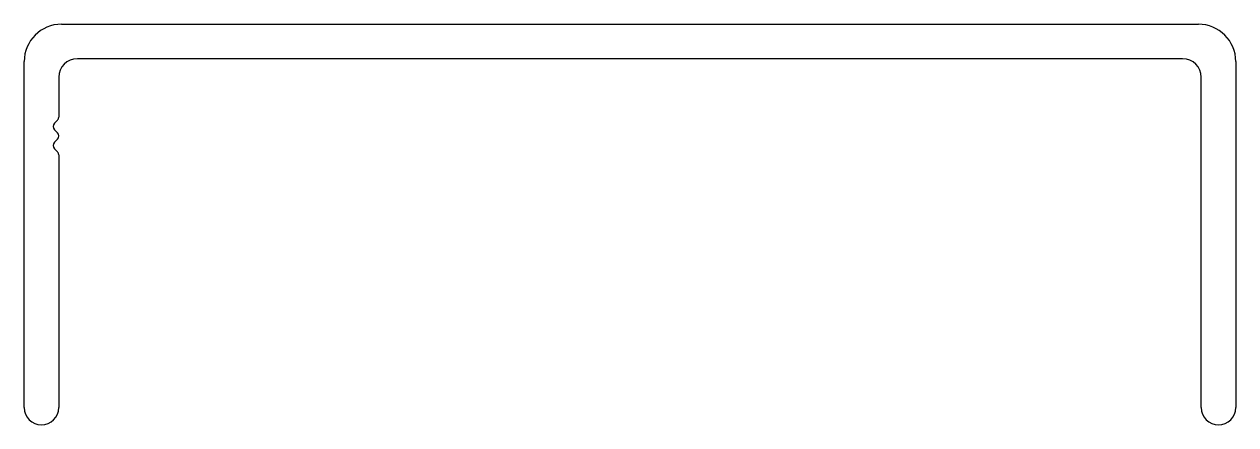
# Model space of a CAD drawing. Extents: x 1081.8 to 1146.8, y 806.7 to 828.2.
import ezdxf

# ---------------------------------------------------------------- set-up
doc = ezdxf.new("R2010")
doc.units = 0
doc.layers.get('0').update_dxf_attribs({"linetype": 'CONTINUOUS'})

msp = doc.modelspace()

# ---------------------------------------------------------------- linework, layer by layer
for p, q in [((1083.82, 828.209), (1144.82, 828.209)), ((1081.82, 807.634), (1081.82, 826.209)), ((1143.97, 826.359), (1084.67, 826.359)), ((1146.82, 826.209), (1146.82, 807.634)), ((1083.67, 825.359), (1083.67, 823.228)), ((1144.97, 807.634), (1144.97, 825.359)), ((1083.597, 823.051), (1083.442, 822.895)), ((1083.442, 822.542), (1083.597, 822.386)), ((1083.597, 822.033), (1083.442, 821.877)), ((1083.442, 821.524), (1083.597, 821.368)), ((1083.67, 821.191), (1083.67, 807.634))]:
    msp.add_line(p, q)
for centre, radius, start, end in [((1083.82, 826.209), 2, 90, 180), ((1144.82, 826.209), 2, 0, 90), ((1084.67, 825.359), 1, 90, 180), ((1143.97, 825.359), 1, 0, 90), ((1083.42, 823.228), 0.25, 315, 360), ((1083.618, 822.719), 0.25, 135, 225), ((1083.42, 822.21), 0.25, 315, 45), ((1083.618, 821.7), 0.25, 135, 225), ((1083.42, 821.191), 0.25, 0, 45), ((1082.745, 807.634), 0.925, 180, 0), ((1145.895, 807.634), 0.925, 180, 0)]:
    msp.add_arc(centre, radius, start, end)

doc.saveas('drawing.dxf')
